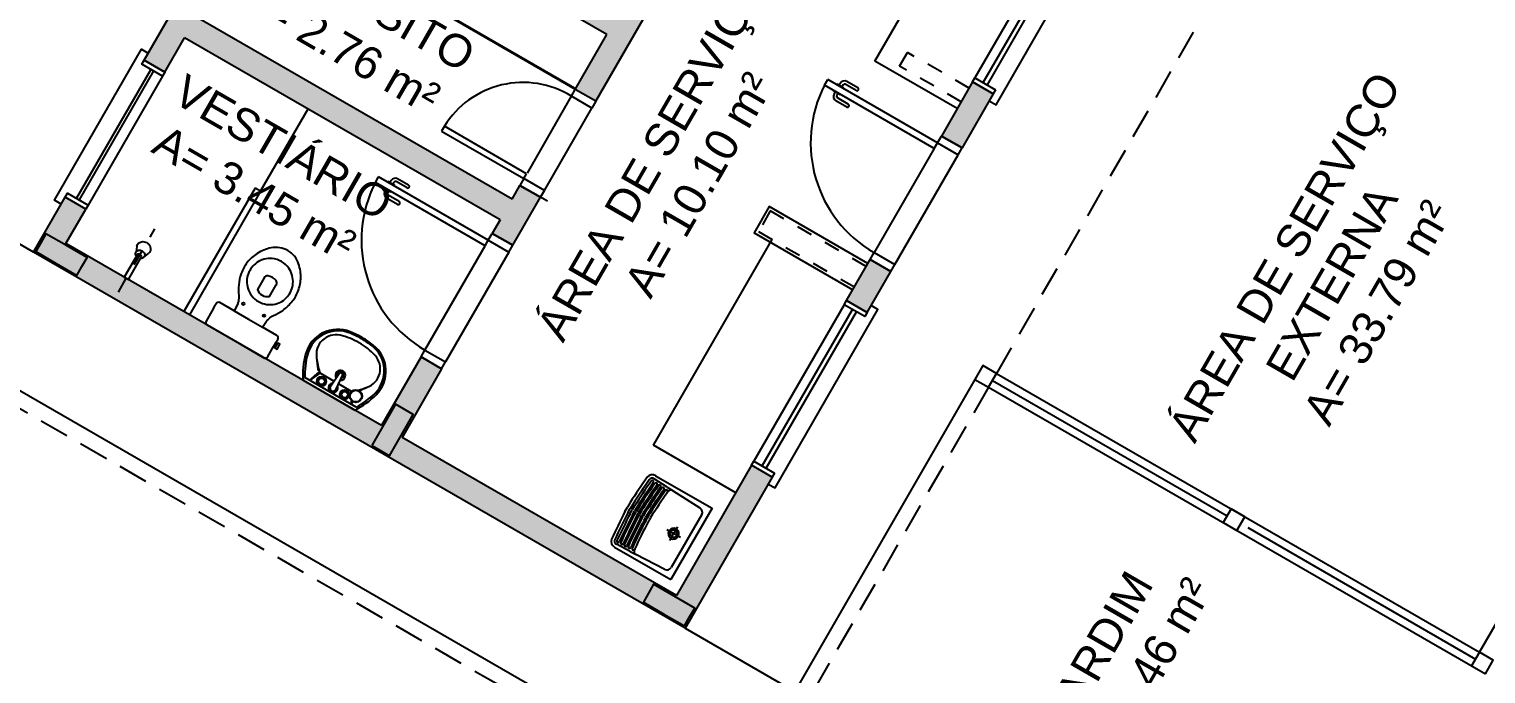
# Model space of a CAD drawing. Extents: x 247 to 523, y 32 to 113.
# Drawn here: x 317.32 to 326.52, y 63.91 to 67.98 of the extents above; entities that cross this region are included whole.
import ezdxf

# ---------------------------------------------------------------- set-up
doc = ezdxf.new("R2010")
doc.units = 0
doc.header["$LTSCALE"] = 0.005
for name, pattern in [('C5', [60, 50, -5, 0, -5]), ('CONTINU', [0]), ('DASHDOT', [25.4, 12.7, -6.35, 0, -6.35]), ('HIDDEN', [9.525, 6.35, -3.175]), ('TRACEJADO_G', [0.375, 0.25, -0.125]), ('TRAÇO-2PTOS_P', [0.625, 0.25, -0.125, 0, -0.125, 0, -0.125])]:
    doc.linetypes.add(name, pattern=pattern)
doc.layers.get('0').update_dxf_attribs({"linetype": 'CONTINUOUS'})
for name, color, linetype in [('A-COTAS', 1, 'CONTINUOUS'), ('A-HACHURAPARED', 254, 'CONTINUOUS'), ('A-JANEL', 3, 'CONTINUOUS'), ('A-MOVEIS', 2, 'CONTINUOUS'), ('A-PARED', 5, 'CONTINUOUS'), ('A-PAREDE', 5, 'CONTINUOUS'), ('A-PISOS-CTEL', 2, 'TRACEJADO_G'), ('A-PISOS-NIVEL', 1, 'CONTINUOUS'), ('A-PORTA', 3, 'CONTINUOUS'), ('A-SOLEIRA', 1, 'CONTINUOUS'), ('ALV-V', 2, 'CONTINUOUS'), ('AR-EXO-EQP', 7, 'DASHDOT'), ('AR-PIS', 1, 'CONTINUOUS'), ('AR-SAN-01', 1, 'CONTINUOUS'), ('ARQ-ALV-ENCOBERTA', 8, 'CONTINUOUS'), ('ARQ-ALV-VISTA2', 2, 'CONTINUOUS'), ('ARQ-BNC-VISTA', 1, 'CONTINUOUS'), ('ARQ-COB-PROJ', 8, 'TRAÇO-2PTOS_P'), ('ARQ-EQP-ENCOBERTO', 8, 'CONTINUOUS'), ('ARQ-ESQ-VISTA1', 2, 'CONTINUOUS'), ('ARQ-MOB-VISTA', 1, 'CONTINU'), ('ARQ-TXT-1_050', 2, 'CONTINUOUS'), ('BL-SAN-01', 1, 'CONTINUOUS'), ('Layout', 1, 'CONTINUOUS'), ('PORTAL_VTA_PROX', 1, 'CONTINUOUS')]:
    doc.layers.add(name, color=color, linetype=linetype)
doc.styles.add('ESC-50-A20', font='arial.ttf', dxfattribs={"height": 0.1})

# ---------------------------------------------------------------- blocks, each defined once
blk = doc.blocks.new('P-PM801')
at = {"layer": 'A-PORTA', "color": 0}
for p, q in [((-0.09, 0.15), (-0.09, 0.95)), ((-0.09, 0.95), (-0.05, 0.95)), ((-0.05, 0.15), (-0.05, 0.95)), ((-0.9, 0.15), (-0.9, 0)), ((-0.9, 0.15), (-0.85, 0.15)), ((-0.85, 0.15), (-0.85, 0)), ((-0.09, 0.15), (-0.05, 0.15)), ((-0.05, 0.15), (-0.05, 0)), ((-0.05, 0.15), (0, 0.15)), ((0, 0.15), (0, 0)), ((-0.05, 0), (0, 0)), ((-0.9, 0), (-0.85, 0))]:
    blk.add_line(p, q, dxfattribs=at)
at = {"layer": 'A-PORTA', "color": 1}
for p, q in [((-0.14, 0.7596), (-0.14, 0.8396)), ((-0.12, 0.7596), (-0.12, 0.8396)), ((-0.11, 0.8696), (-0.095, 0.8696)), ((-0.11, 0.8496), (-0.095, 0.8496)), ((-0.095, 0.8346), (-0.095, 0.8846)), ((-0.095, 0.8846), (-0.09, 0.8846)), ((-0.095, 0.8346), (-0.09, 0.8346)), ((-0.045, 0.8846), (-0.05, 0.8846)), ((-0.045, 0.8346), (-0.05, 0.8346)), ((-0.045, 0.8346), (-0.045, 0.8846)), ((-0.03, 0.8696), (-0.045, 0.8696)), ((-0.03, 0.8496), (-0.045, 0.8496)), ((-0.02, 0.7596), (-0.02, 0.8396)), ((0, 0.7596), (0, 0.8396))]:
    blk.add_line(p, q, dxfattribs=at)
for centre, radius, start, end in [((-0.05, 0.151), 0.8, 92.86598, 180.07166), ((-0.11, 0.8396), 0.03, 90, 180), ((-0.11, 0.8396), 0.01, 90, 180), ((-0.03, 0.8396), 0.03, 0, 90), ((-0.03, 0.8396), 0.01, 0, 90), ((-0.13, 0.7596), 0.01, 180, 0), ((-0.01, 0.7596), 0.01, 180, 360)]:
    blk.add_arc(centre, radius, start, end, dxfattribs=at)
blk = doc.blocks.new('C05-018P')
for p, q in [((0.0049, -0.2577), (0.0049, 0.2623)), ((0.4167, 0.2623), (0.0049, 0.2623)), ((0.0416, -0.1911), (0.0416, 0.1956)), ((0.0702, 0.2256), (0.276, 0.2345)), ((0.3172, 0.2362), (0.2733, 0.2344)), ((0.2998, 0.2086), (0.2993, 0.214)), ((0.3172, 0.2363), (0.4153, 0.2406)), ((0.3123, 0.0181), (0.3123, 0.0023)), ((0.3123, -0.0135), (0.3123, 0.0023)), ((0.3288, 0.0199), (0.3288, 0.0023)), ((0.3288, -0.0153), (0.3288, 0.0023)), ((0.3401, 0.0211), (0.3401, 0.0023)), ((0.3401, -0.0166), (0.3401, 0.0023)), ((0.3565, 0.0229), (0.3565, 0.0023)), ((0.3565, -0.0184), (0.3565, 0.0023)), ((0.3664, 0.024), (0.3664, 0.0023)), ((0.3664, -0.0195), (0.3664, 0.0023)), ((0.3828, 0.0259), (0.3828, 0.0023)), ((0.3828, -0.0213), (0.3828, 0.0023)), ((0.3928, 0.027), (0.3928, 0.0023)), ((0.3928, -0.0224), (0.3928, 0.0023)), ((0.4094, 0.0288), (0.4094, 0.0023)), ((0.4094, -0.0243), (0.4094, 0.0023)), ((0.4198, 0.03), (0.4198, 0.0023)), ((0.4198, -0.0254), (0.4198, 0.0023)), ((0.4363, 0.0318), (0.4363, 0.0023)), ((0.4363, -0.0272), (0.4363, 0.0023)), ((0.4511, 0.0334), (0.4511, 0.0021)), ((0.4511, -0.0289), (0.4511, 0.0024)), ((0.4712, 0.0356), (0.4712, 0.0021)), ((0.4712, -0.0311), (0.4712, 0.0024)), ((0.4167, -0.2577), (0.0049, -0.2577)), ((0.0702, -0.221), (0.276, -0.23)), ((0.3172, -0.2317), (0.2733, -0.2298)), ((0.2998, -0.2041), (0.2993, -0.2095)), ((0.3172, -0.2318), (0.4153, -0.236))]:
    blk.add_line(p, q)
at = {"linetype": 'C5'}
for p, q in [((0.0862, 0.0023), (0.1844, 0.0023)), ((0.1353, 0.0514), (0.1353, 0.0023)), ((0.1353, -0.0468), (0.1353, 0.0023))]:
    blk.add_line(p, q, dxfattribs=at)
for centre, radius, start, end in [((0.0715, 0.1956), 0.03, 92.49154, 180), ((0.277, 0.212), 0.0225, 5.00466, 92.49154), ((0.3079, 0.2114), 0.00851, 350.36065, 172.12549), ((-5.7929, -0.2869), 6.1128, 2.85912, 4.6495), ((-5.7928, -0.2869), 6.1293, 2.86854, 4.6495), ((0.3356, 0.2139), 0.00857, 348.764, 200.53499), ((-5.7928, -0.2869), 6.1406, 2.87491, 4.6495), ((-5.7928, -0.2869), 6.1571, 2.88414, 4.6495), ((0.362, 0.216), 0.00855, 349.11991, 200.17908), ((-5.7928, -0.2869), 6.1671, 2.8897, 4.6495), ((-5.7928, -0.2869), 6.1836, 2.89885, 4.6495), ((0.3886, 0.2172), 0.00847, 355.74579, 193.55321), ((-5.7928, -0.2869), 6.1936, 2.90437, 4.6495), ((-5.7928, -0.2869), 6.2103, 2.91357, 4.6495), ((0.4156, 0.2185), 0.00825, 1.57269, 187.72631), ((-5.7928, -0.2869), 6.2207, 2.91929, 4.6495), ((0.4163, 0.2181), 0.0225, 4.6495, 92.49154), ((0.4163, 0.2193), 0.043, 12.59157, 90.54671), ((-5.7928, -0.2869), 6.2372, 2.92828, 4.6495), ((-5.7928, -0.2869), 6.2521, 2.93636, 4.6495), ((-5.7928, -0.2869), 6.2723, 2.94724, 4.71421), ((0.1353, 0.0023), 0.0341, 0, 180), ((0.1353, 0.0023), 0.0341, 0, 180), ((0.1353, 0.0023), 0.0341, 180, 0), ((0.1353, 0.0023), 0.0341, 180, 0), ((0.1353, 0.0023), 0.0219, 0, 180), ((0.1353, 0.0023), 0.0219, 0, 180), ((0.1353, 0.0023), 0.0219, 180, 0), ((0.1353, 0.0023), 0.0219, 180, 0), ((-5.7929, 0.2914), 6.1128, 355.3505, 357.14088), ((-5.7928, 0.2914), 6.1293, 355.3505, 357.13146), ((-5.7928, 0.2914), 6.1406, 355.3505, 357.12509), ((-5.7928, 0.2914), 6.1571, 355.3505, 357.11586), ((-5.7928, 0.2914), 6.1671, 355.3505, 357.1103), ((-5.7928, 0.2914), 6.1836, 355.3505, 357.10115), ((-5.7928, 0.2914), 6.1936, 355.3505, 357.09563), ((-5.7928, 0.2914), 6.2103, 355.3505, 357.08643), ((-5.7928, 0.2914), 6.2207, 355.3505, 357.08071), ((-5.7928, 0.2914), 6.2372, 355.3505, 357.07172), ((-5.7928, 0.2914), 6.2521, 355.3505, 357.06364), ((-5.7928, 0.2914), 6.2723, 355.28579, 357.05276), ((0.0715, -0.1911), 0.03, 180, 267.50846), ((0.277, -0.2075), 0.0225, 267.50846, 354.99534), ((0.3079, -0.2069), 0.00851, 187.87451, 9.63935), ((0.3356, -0.2094), 0.00857, 159.46501, 11.236), ((0.362, -0.2115), 0.00855, 159.82092, 10.88008), ((0.3886, -0.2126), 0.00847, 166.44679, 4.25421), ((0.4156, -0.214), 0.00825, 172.27369, 358.42731), ((0.4163, -0.2136), 0.0225, 267.50846, 355.3505), ((0.4163, -0.2147), 0.043, 269.45329, 347.40843)]:
    blk.add_arc(centre, radius, start, end)
blk = doc.blocks.new('LVTR-01P')
at = {"layer": 'BL-SAN-01'}
for p, q in [((0.189, 0), (-0.189, 0)), ((-0.1869, -0.02), (0.1869, -0.02)), ((-0.152, -0.02), (-0.152, -0.0401)), ((-0.148, -0.02), (-0.148, -0.0401)), ((-0.148, -0.0276), (-0.1415, -0.0409)), ((-0.148, -0.0335), (-0.1456, -0.0402)), ((-0.0199, -0.0561), (-0.0119, -0.1511)), ((0.0195, -0.0561), (0.0115, -0.1511)), ((0.1518, -0.02), (0.1161, -0.0924)), ((0.1528, -0.02), (0.1256, -0.0967)), ((-0.112, -0.0924), (-0.0168, -0.0924)), ((0.0165, -0.0924), (0.1161, -0.0924))]:
    blk.add_line(p, q, dxfattribs=at)
for centre, radius in [((-0.15, -0.08), 0.04), ((-0.15, -0.08), 0.037), ((-0.084, -0.0525), 0.03), ((-0.084, -0.0525), 0.02), ((0.084, -0.0525), 0.03), ((0.084, -0.0525), 0.02)]:
    blk.add_circle(centre, radius, dxfattribs=at)
for centre, radius, start, end in [((0.2424, -0.2861), 0.5176, 146.45009, 164.88853), ((-0.2424, -0.2861), 0.5176, 15.11147, 33.54991), ((0.2424, -0.2861), 0.505, 148.20722, 165.28172), ((0, -0.0525), 0.03, 308.80431, 231.19569), ((-0.0002, -0.0527), 0.02, 350.37518, 189.62482), ((-0.2424, -0.2861), 0.505, 14.71828, 31.79278), ((-0.0544, -0.2059), 0.2102, 164.88853, 261.87462), ((-0.0531, -0.2084), 0.1995, 165.28172, 262.11494), ((-0.0909, -0.2449), 0.1233, 139.44029, 252.413), ((4.9199, -4.5336), 6.7189, 138.93408, 139.44029), ((5.2813, -4.0721), 6.7189, 143.96959, 144.44029), ((0, -0.1449), 0.0315, 117.94879, 62.76724), ((0, -0.1449), 0.021, 130.92554, 50.29094), ((-0.0002, -0.1501), 0.0118, 184.81241, 355.18759), ((0.0531, -0.2084), 0.1995, 277.88506, 14.71828), ((0.0544, -0.2059), 0.2102, 278.12538, 15.11147), ((0.1161, -0.105), 0.0126, 41.32768, 90), ((-4.9199, -4.5336), 6.7189, 40.55971, 41.32768), ((0.0909, -0.2449), 0.1233, 287.587, 40.55971), ((0.1319, -0.1152), 0.0137, 36.16525, 98.27106), ((-5.2813, -4.0721), 6.7189, 35.55971, 36.16525), ((0, 0.042), 0.4242, 252.413, 270), ((0, 0.042), 0.4242, 270, 287.587), ((0, 0.175), 0.595, 261.87462, 270), ((0, 0.175), 0.5866, 262.11494, 270), ((0, 0.175), 0.5866, 270, 277.88506), ((0, 0.175), 0.595, 270, 278.12538)]:
    blk.add_arc(centre, radius, start, end, dxfattribs=at)
blk = doc.blocks.new('A$C739A738C')
at = {"color": 1}
for points in [[(0.2525, 0, 0.182004), (0.3525, 0.038, 0.098298), (0.4115, 0.113, 0.085166), (0.437, 0.193, 0.08648), (0.435, 0.273, 0.067868), (0.413, 0.343, 0.06199), (0.379, 0.4, -0.060779), (0.363, 0.433, -0.023796), (0.3585, 0.453), (0.3553, 0.4985), (0.4595, 0.4985, 0.424217), (0.4775, 0.5175), (0.4775, 0.54), (0.4775, 0.57), (0.4775, 0.643, 0.418036), (0.4595, 0.661), (0.2525, 0.661), (0.0455, 0.661, 0.418036), (0.0275, 0.643), (0.0275, 0.57), (0.016, 0.57), (0.016, 0.573), (0, 0.573), (0, 0.555), (0, 0.537), (0.016, 0.537), (0.016, 0.54), (0.0275, 0.54), (0.0275, 0.5175, 0.424217), (0.0455, 0.4985), (0.1497, 0.4985), (0.1465, 0.453, -0.023796), (0.142, 0.433, -0.060779), (0.126, 0.4, 0.06199), (0.092, 0.343, 0.067868), (0.07, 0.273, 0.08648), (0.068, 0.193, 0.085166), (0.0935, 0.113, 0.098298), (0.1525, 0.038, 0.182004)], [(0.2825, 0.201, 0.276984), (0.297, 0.223), (0.297, 0.308, 0.393258), (0.208, 0.308), (0.208, 0.223, 0.276984), (0.2225, 0.201, 0.2)]]:
    blk.add_lwpolyline(points, format="xyb", close=True, dxfattribs=at)
for points in [[(0.016, 0.57), (0.016, 0.54)], [(0.0275, 0.54), (0.0275, 0.57)], [(0.3553, 0.4985), (0.2525, 0.4985), (0.1497, 0.4985)]]:
    blk.add_lwpolyline(points, dxfattribs=at)
for centre in [(0.1775, 0.431), (0.3275, 0.431)]:
    blk.add_circle(centre, 0.0075, dxfattribs=at)
for centre, radius, start, end in [((0.2535, 0.2227), 0.1488, 90.3748, 132.73324), ((0.2515, 0.2227), 0.1488, 47.26676, 89.6252), ((0.2494, 0.2281), 0.1421, 132.98568, 169.89508), ((0.2556, 0.2281), 0.1421, 10.10492, 47.01432), ((0.2624, 0.2268), 0.1551, 170.27882, 204.28452), ((0.2426, 0.2268), 0.1551, 335.71548, 9.72118), ((0.2558, 0.2287), 0.1499, 205.98563, 244.82707), ((0.2543, 0.2299), 0.1504, 245.53241, 269.30972), ((0.2507, 0.2299), 0.1504, 270.69028, 294.46759), ((0.2492, 0.2287), 0.1499, 295.17293, 334.01437)]:
    blk.add_arc(centre, radius, start, end, dxfattribs=at)
blk = doc.blocks.new('CH-D-PL')
at = {"layer": 'AR-EXO-EQP'}
blk.add_line((-0.1, 0), (0.36, 0), dxfattribs=at)
at = {"layer": 'BL-SAN-01'}
for p, q in [((0, -0.015), (0, 0.015)), ((0, 0.015), (0.17, 0.015)), ((0.168, 0.0288), (0.2081, 0.043)), ((0.17, 0.015), (0.17, -0.015)), ((0.17, -0.015), (0, -0.015)), ((0.207, -0.0425), (0.175, -0.03))]:
    blk.add_line(p, q, dxfattribs=at)
for points in [[(0.1533, -0.015, 0.061293), (0.1573, -0.0212, 0.104065), (0.1657, -0.0278, 0.115836), (0.175, -0.03, 0.115836), (0.1843, -0.0278, 0.104065), (0.1927, -0.0212, 0.09084), (0.198, -0.0117, 0.083285), (0.2, 0, 0.083285), (0.198, 0.0117, 0.09084), (0.1927, 0.0212, 0.104065), (0.1843, 0.0278, 0.115836), (0.175, 0.03, 0.115836), (0.1657, 0.0278, 0.104065), (0.1573, 0.0212, 0.061293), (0.1533, 0.015, 0.083285)], [(0.22, -0.045, 0.109452), (0.2351, -0.0417, 0.102376), (0.2483, -0.0318, 0.093737), (0.2569, -0.0175, 0.088426), (0.26, 0, 0.088426), (0.2569, 0.0175, 0.093737), (0.2483, 0.0318, 0.102376), (0.2351, 0.0417, 0.109452), (0.22, 0.045, 0.085068), (0.2081, 0.043, 0.102376)], [(0.207, -0.0425, 0.093692), (0.22, -0.045, 0.109452)]]:
    blk.add_lwpolyline(points, format="xyb", dxfattribs=at)

msp = doc.modelspace()

# ---------------------------------------------------------------- hatches: boundary and pattern name
at = {"layer": 'A-COTAS'}
h = msp.add_hatch(color=253, dxfattribs=at)
h.dxf.hatch_style = 1
h.paths.add_polyline_path([(325.57317, 79.99189), (325.22668, 80.19176), (325.16672, 80.08781), (325.51321, 79.88795)])
h.paths.add_polyline_path([(329.31559, 77.83396), (328.9691, 78.03382), (328.90914, 77.92987), (329.25563, 77.73001)])
h.paths.add_polyline_path([(322.60284, 75.40279), (322.8027, 75.74928), (322.69876, 75.80924), (322.49889, 75.46275)])
h.paths.add_polyline_path([(326.58747, 73.10437), (326.78733, 73.45086), (326.68339, 73.51082), (326.48352, 73.16433)])
h.paths.add_polyline_path([(324.11917, 68.82522), (323.77268, 69.02509), (323.71273, 68.92114), (324.05922, 68.72128)])
h.paths.add_polyline_path([(320.37709, 70.98374), (320.0306, 71.1836), (319.97064, 71.07965), (320.31713, 70.87979)])
h.paths.add_polyline_path([(321.52097, 64.32086), (321.17448, 64.52072), (321.11452, 64.41677), (321.46101, 64.21691)])
h.paths.add_polyline_path([(317.77888, 66.47937), (317.43239, 66.67923), (317.37243, 66.57528), (317.71892, 66.37542)])
at = {"layer": 'A-HACHURAPARED'}
h = msp.add_hatch(color=253, dxfattribs=at)
h.dxf.hatch_style = 1
h.paths.add_polyline_path([(322.76561, 66.44861), (322.63568, 66.52355), (322.48595, 66.26398), (322.61588, 66.18903)])
h.paths.add_polyline_path([(323.41218, 67.56952), (323.28224, 67.64447), (323.08537, 67.30316), (323.2153, 67.22821)])
h.paths.add_polyline_path([(320.55347, 66.91651), (320.42354, 66.99146), (320.37357, 66.90483), (318.38125, 68.05404), (318.43191, 68.14187), (318.30198, 68.21681), (318.05146, 67.7825), (318.18139, 67.70755), (318.30631, 67.92411), (320.29862, 66.7749), (320.24866, 66.68828), (320.37859, 66.61333)])
h.paths.add_polyline_path([(321.45285, 68.47571), (321.32292, 68.55066), (321.0481, 68.07424), (319.05579, 69.22344), (319.20569, 69.48331), (319.07575, 69.55826), (318.60177, 68.73655), (318.73171, 68.6616), (318.98084, 69.09351), (320.97316, 67.9443), (320.77329, 67.59781), (320.90323, 67.52287)])
h = msp.add_hatch(color=253, dxfattribs=at)
h.dxf.hatch_style = 1
h.paths.add_polyline_path([(322.01613, 65.14927), (321.88619, 65.22422), (321.41152, 64.4013), (319.67907, 65.40062), (319.9289, 65.83373), (319.79897, 65.90868), (319.54914, 65.47556), (317.55682, 66.62477), (317.68174, 66.84133), (317.5518, 66.91628), (317.35194, 66.56979), (321.46651, 64.19642)])
h.paths.add_polyline_path([(321.52097, 64.32086), (321.46101, 64.21691), (321.11452, 64.41677), (321.17448, 64.52072)], flags=16)
h.paths.add_polyline_path([(317.77888, 66.47937), (317.71892, 66.37542), (317.37243, 66.57528), (317.43239, 66.67923)], flags=16)

# ---------------------------------------------------------------- linework, layer by layer
at = {"color": 3}
for points in [[(323.38261, 65.71701), (323.43257, 65.80364), (323.34595, 65.8536), (323.29598, 65.76698)], [(324.95133, 64.81214), (325.00129, 64.89877), (324.91467, 64.94873), (324.86471, 64.86211)], [(326.52005, 63.90727), (326.57002, 63.9939), (326.48339, 64.04386), (326.43343, 63.95724)]]:
    msp.add_lwpolyline(points, close=True, dxfattribs=at)
at = {"layer": 'A-JANEL'}
for p, q in [((323.41218, 67.56952), (323.28224, 67.64447)), ((322.01613, 65.14927), (321.88619, 65.22422))]:
    msp.add_line(p, q, dxfattribs=at)
at = {"layer": 'A-MOVEIS'}
for p, q in [((320.77329, 67.59781), (318.78098, 68.74702)), ((320.76913, 67.60617), (318.78401, 68.75227))]:
    msp.add_line(p, q, dxfattribs=at)
at = {"layer": 'A-PARED'}
for points in [[(317.62547, 66.42356), (317.65794, 66.47986), (317.69042, 66.53616), (317.56049, 66.61111), (317.43055, 66.68606), (317.39808, 66.62976), (317.3656, 66.57345), (317.49553, 66.4985), (317.62547, 66.42356)], [(321.46284, 64.21008), (321.49532, 64.26639), (321.5278, 64.32269), (321.39786, 64.39764), (321.26793, 64.47259), (321.23545, 64.41628), (321.20297, 64.35998), (321.33291, 64.28503), (321.46284, 64.21008)]]:
    msp.add_lwpolyline(points, close=True, dxfattribs=at)
at = {"layer": 'A-PAREDE'}
for p, q in [((320.97316, 67.9443), (318.98084, 69.09351)), ((320.90323, 67.52287), (321.45285, 68.47571)), ((318.05146, 67.7825), (318.30198, 68.21681)), ((320.37357, 66.90483), (318.38125, 68.05404)), ((318.18139, 67.70755), (318.30631, 67.92411)), ((320.29862, 66.7749), (318.30631, 67.92411)), ((320.77329, 67.59781), (320.97316, 67.9443)), ((318.18139, 67.70755), (318.05146, 67.7825)), ((323.28224, 67.64447), (323.08537, 67.30316)), ((323.41218, 67.56952), (323.28224, 67.64447)), ((323.28224, 67.64447), (323.41218, 67.56952)), ((323.41218, 67.56952), (323.28224, 67.64447)), ((320.90323, 67.52287), (320.77329, 67.59781)), ((320.90323, 67.52287), (320.77329, 67.59781)), ((320.90323, 67.52287), (320.77329, 67.59781)), ((323.41218, 67.56952), (323.2153, 67.22821)), ((323.2153, 67.22821), (323.08537, 67.30316)), ((320.37357, 66.90483), (320.42354, 66.99146)), ((320.55347, 66.91651), (320.42354, 66.99146)), ((317.35194, 66.56979), (317.5518, 66.91628)), ((317.68174, 66.84133), (317.5518, 66.91628)), ((320.37859, 66.61333), (320.55347, 66.91651)), ((320.59678, 66.89153), (320.46685, 66.96647)), ((317.55682, 66.62477), (317.68174, 66.84133)), ((320.29862, 66.7749), (320.24866, 66.68828)), ((319.54914, 65.47556), (317.55682, 66.62477)), ((320.37859, 66.61333), (320.24866, 66.68828)), ((321.46651, 64.19642), (317.35194, 66.56979)), ((322.48595, 66.26398), (322.63568, 66.52355)), ((322.76561, 66.44861), (322.63568, 66.52355)), ((322.61588, 66.18903), (322.76561, 66.44861)), ((322.61588, 66.18903), (322.48595, 66.26398)), ((319.79897, 65.90868), (319.54914, 65.47556)), ((319.9289, 65.83373), (319.79897, 65.90868)), ((319.9289, 65.83373), (319.67907, 65.40062)), ((321.41152, 64.4013), (319.67907, 65.40062)), ((321.88619, 65.22422), (321.41152, 64.4013)), ((322.01613, 65.14927), (321.88619, 65.22422)), ((322.01613, 65.14927), (321.46651, 64.19642))]:
    msp.add_line(p, q, dxfattribs=at)
msp.add_lwpolyline([(319.48785, 65.3493), (319.60046, 65.28434), (319.75035, 65.54421), (319.63775, 65.60916), (319.48785, 65.3493)], dxfattribs=at)
at = {"layer": 'A-PISOS-CTEL', "color": 1, "linetype": 'TRACEJADO_G', "ltscale": 150}
msp.add_lwpolyline([(314.78, 67.01434), (323.54895, 82.21658), (330.56537, 78.16937), (321.79642, 62.96713)], close=True, dxfattribs=at)
at = {"layer": 'A-PISOS-NIVEL', "color": 2}
msp.add_line((317.35194, 66.56979), (316.00929, 67.34425), dxfattribs=at)
at = {"layer": 'A-PISOS-NIVEL', "color": 1}
for p, q in [((316.95194, 65.87697), (325.41694, 60.99419)), ((323.29598, 65.76698), (322.15949, 63.7967)), ((321.46651, 64.19642), (325.38355, 61.93699))]:
    msp.add_line(p, q, dxfattribs=at)
at = {"layer": 'A-SOLEIRA'}
for p, q in [((320.74613, 67.55584), (320.4685, 67.06942)), ((318.78611, 66.95468), (319.08591, 67.47442)), ((320.57845, 66.95982), (320.87825, 67.47955)), ((323.0404, 67.2252), (322.66066, 66.56687)), ((322.79059, 66.49192), (323.19032, 67.1849)), ((319.82395, 65.95199), (320.20369, 66.61032)), ((320.35361, 66.57002), (319.95388, 65.87704))]:
    msp.add_line(p, q, dxfattribs=at)
msp.add_arc((320.4421, 67.05867), 0.58276, 58.301983, 148.301983, dxfattribs=at)
at = {"layer": 'ALV-V'}
for p, q in [((318.75147, 66.97467), (318.30178, 66.19507)), ((318.78611, 66.95468), (318.75147, 66.97467)), ((318.78611, 66.95468), (318.33642, 66.17508))]:
    msp.add_line(p, q, dxfattribs=at)
at = {"layer": 'AR-PIS', "color": 251, "ltscale": 10}
for p, q in [((323.40759, 65.76033), (324.88969, 64.90542)), ((325.01962, 64.83047), (326.45841, 64.00055))]:
    msp.add_line(p, q, dxfattribs=at)
at = {"layer": 'ARQ-ALV-ENCOBERTA', "linetype": 'HIDDEN'}
for p, q in [((322.82048, 67.74456), (322.87044, 67.83118)), ((323.26025, 67.60633), (322.87044, 67.83118)), ((323.21028, 67.51971), (322.82048, 67.74456))]:
    msp.add_line(p, q, dxfattribs=at)
at = {"layer": 'ARQ-ALV-VISTA2', "ltscale": 0.1}
msp.add_lwpolyline([(322.61069, 66.48024), (322.62069, 66.49757), (321.99701, 66.85732), (321.90207, 66.69274), (322.52575, 66.33299)], dxfattribs=at)
at = {"layer": 'ARQ-BNC-VISTA'}
for p, q in [((322.66556, 67.77619), (323.41505, 69.07553)), ((323.1853, 67.4764), (322.66556, 67.77619)), ((321.26653, 65.35077), (322.01601, 66.6501)), ((321.78626, 65.05097), (321.26653, 65.35077))]:
    msp.add_line(p, q, dxfattribs=at)
at = {"layer": 'ARQ-COB-PROJ', "linetype": 'HIDDEN', "ltscale": 0.04}
msp.add_lwpolyline([(322.61069, 66.48024), (322.00434, 66.83), (321.92939, 66.70007), (322.53575, 66.35031)], dxfattribs=at)
at = {"layer": 'ARQ-ESQ-VISTA1', "color": 1}
for p, q in [((323.86701, 68.65824), (323.29723, 67.67046)), ((318.1664, 67.68156), (317.69673, 66.86731)), ((322.47096, 66.23799), (321.90118, 65.2502))]:
    msp.add_line(p, q, dxfattribs=at)
at = {"layer": 'ARQ-ESQ-VISTA1', "color": 2}
for p, q in [((323.34921, 67.64048), (323.91898, 68.62827)), ((323.37519, 67.62549), (323.94497, 68.61328)), ((318.09283, 67.724), (317.62337, 66.91009)), ((318.11015, 67.71401), (317.64069, 66.90009)), ((321.95316, 65.22023), (322.52293, 66.20801)), ((321.97914, 65.20524), (322.54892, 66.19302))]:
    msp.add_line(p, q, dxfattribs=at)
at = {"layer": 'ARQ-ESQ-VISTA1', "linetype": 'Continuous'}
for p, q in [((320.74831, 67.5545), (320.77329, 67.59781)), ((320.87825, 67.47955), (320.74831, 67.5545)), ((320.90323, 67.52287), (320.77329, 67.59781)), ((320.90323, 67.52287), (320.87825, 67.47955)), ((319.94627, 67.36488), (319.92878, 67.33456)), ((320.46601, 67.06509), (319.94627, 67.36488)), ((319.92878, 67.33456), (320.44852, 67.03477)), ((320.44852, 67.03477), (320.46601, 67.06509)), ((320.44852, 67.03477), (320.42354, 66.99146)), ((320.42354, 66.99146), (320.55347, 66.91651)), ((320.57845, 66.95982), (320.44852, 67.03477)), ((320.55347, 66.91651), (320.57845, 66.95982))]:
    msp.add_line(p, q, dxfattribs=at)
at = {"layer": 'ARQ-ESQ-VISTA1', "color": 1}
for points in [[(323.38719, 67.52621), (323.43051, 67.50123), (324.08023, 68.62761), (324.03692, 68.65259)], [(317.52682, 66.87297), (317.48351, 66.89795), (318.03313, 67.85079), (318.07644, 67.82581)], [(321.99114, 65.10596), (322.03446, 65.08098), (322.68418, 66.20736), (322.64087, 66.23234)]]:
    msp.add_lwpolyline(points, dxfattribs=at)
at = {"layer": 'ARQ-ESQ-VISTA1', "color": 2}
for points in [[(318.18139, 67.70755), (318.1664, 67.68156), (318.03647, 67.75651), (318.05146, 67.7825)], [(323.42717, 67.59551), (323.41218, 67.56952), (323.28224, 67.64447), (323.29723, 67.67046)], [(317.69673, 66.86731), (317.68174, 66.84133), (317.5518, 66.91628), (317.56679, 66.94226)], [(322.61588, 66.18903), (322.60089, 66.16304), (322.47096, 66.23799), (322.48595, 66.26398)], [(322.03112, 65.17526), (322.01613, 65.14927), (321.88619, 65.22422), (321.90118, 65.2502)]]:
    msp.add_lwpolyline(points, close=True, dxfattribs=at)
at = {"layer": 'PORTAL_VTA_PROX'}
for p, q in [((326.48339, 64.04386), (327.89514, 66.49132)), ((323.43257, 65.80364), (326.48339, 64.04386)), ((323.38261, 65.71701), (326.52005, 63.90727))]:
    msp.add_line(p, q, dxfattribs=at)

# ---------------------------------------------------------------- block references
at = {"layer": 'AR-SAN-01', "extrusion": (0, 0, -1), "xscale": -1, "zscale": -1, "rotation": 209.9772021211947}
msp.add_blockref('LVTR-01P', (-319.21743, 65.6669), dxfattribs=at)
at = {"layer": 'ARQ-EQP-ENCOBERTO', "xscale": -1, "rotation": 240.0227978794046}
msp.add_blockref('CH-D-PL', (317.93796, 66.40492), dxfattribs=at)
at = {"layer": 'ARQ-ESQ-VISTA1', "rotation": 60.02279787887982}
for p in [(323.2153, 67.22821), (320.37859, 66.61333)]:
    msp.add_blockref('P-PM801', p, dxfattribs=at)
at = {"layer": 'ARQ-MOB-VISTA', "rotation": 150.0227978791599}
msp.add_blockref('A$C739A738C', (319.17662, 66.45352), dxfattribs=at)
at = {"layer": 'Layout', "rotation": 150.0227978788756}
msp.add_blockref('C05-018P', (321.51244, 64.72684), dxfattribs=at)

# ---------------------------------------------------------------- texts
at = {"layer": 'ARQ-TXT-1_050', "char_height": 0.2048, "attachment_point": 1, "style": 'ESC-50-A20'}
for s, insert, rotation in [('\\pi1.7442;DEPÓSITO    \\P\\pi1.7559;A= 2.76 m²', (317.37072, 69.48726), 330.028251), ('\\pi1.1607;ÁREA DE SERVIÇO    \\P\\pi1.6763;A= 10.10 m²', (319.93832, 65.08875), 60.028251), ('\\pi1.7099;VESTIÁRIO    \\P\\pi1.7559;A= 3.45 m²', (316.83779, 68.55662), 330.028251), ('\\pi1.1607;ÁREA DE SERVIÇO \\P\\pi1.8014;EXTERNA       \\P\\pi1.6763;A= 33.79 m²', (323.92753, 64.45209), 60.022798), ('\\pi1.9481;JARDIM       \\P\\pi1.7559;A= 8.46 m²', (322.74771, 61.96666), 60.022798)]:
    msp.add_mtext_dynamic_manual_height_columns(s, width=4.4606405, gutter_width=1, heights=[0], dxfattribs=dict(at, insert=insert, rotation=rotation))

doc.saveas('drawing.dxf')
